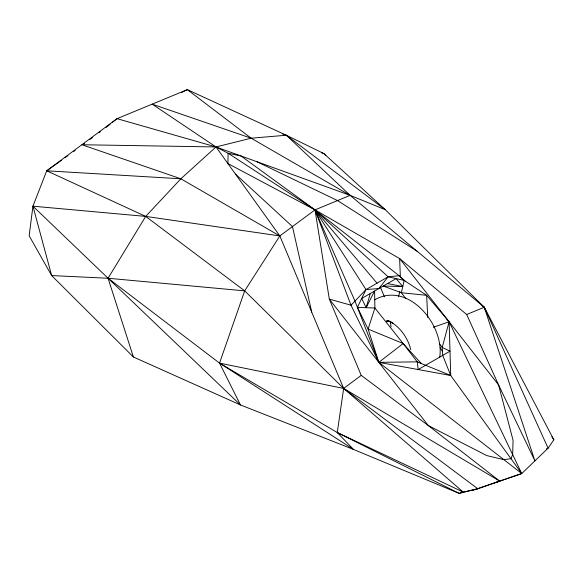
<?xml version="1.0" encoding="UTF-8"?>
<svg xmlns="http://www.w3.org/2000/svg" width="583" height="583" viewBox="0 0 583 583"><rect width="100%" height="100%" fill="white"/><g stroke="black" fill="none" stroke-linecap="round" stroke-linejoin="round"><path stroke-width="0.87" d="M32.94 206.185L29.15 235.787L51.647 275.57L133.412 357.007L240.473 404.959L353.538 449.449L459.142 493.371L477.798 488.773L521.741 473.556L548.093 448.181L553.85 439.779L484.262 307.248L385.283 209.698L323.951 153.606L286.304 135.234L187.325 89.629L117.023 118.67L46.727 170.804L32.94 206.185L51.647 275.57L108.059 278.251L244.685 290.866L343.664 388.424L463.245 492.088L477.798 488.773L343.664 388.424L219.536 363.114L108.059 278.251L32.94 206.185L145.706 216.402L279.833 235.94L314.988 209.873L350.135 195.356L385.283 209.698L286.304 135.234L282.828 134.163M390.479 323.011L390.69 321.422M439.669 357.539C444.997 325.445 408.253 280.525 374.672 299.83M112.213 122.525L117.023 118.67L216.001 146.952L350.135 195.356L286.304 135.234L251.156 138.207L216.001 146.952L81.875 144.737L180.854 178.792L279.833 235.94L244.685 290.866L219.536 363.114L353.538 449.449L337.258 432.528L343.664 388.424L279.833 235.94L216.001 146.952L152.17 104.153L251.156 138.207L350.135 195.356L484.262 307.248L548.093 448.181L546.417 448.866M133.412 357.007L108.059 278.251L145.706 216.402L180.854 178.792L216.001 146.952L228.106 153.234L241.041 155.989L314.988 209.873L329.322 299.145L351.01 305.193L365.986 289.583L388.103 276.816L399.085 275.73L404.15 280.387L426.632 295.304L449.114 321.765L442.22 347.424L442.708 355.397L450.725 375.496L521.741 473.556L473.119 490.179M398.451 296.762L399.887 291.5M427.74 317.487L426.632 295.304L401.381 292.724L383.235 286.049L402.766 286.559L396.127 278.601L361.7 298.474L366.16 307.693L370.3 293.511M405.047 281.013L400.368 276.692L314.988 209.873L351.01 305.193L378.819 362.356L450.725 375.496L449.114 321.765L447.132 319.943L449.114 321.765L521.741 473.556L378.819 362.356L368.113 329.089L357.415 307.372L365.986 289.583L314.988 209.873L228.106 153.234L227.917 163.568L314.988 209.873L399.625 258.56L466.691 314.507L498.603 384.977L534.917 460.869L484.262 307.248L482.068 305.63M366.16 307.693L374.599 291.034L374.905 308.013L368.113 329.089L403.152 343.547L421.356 363.595M405.695 298.532L401.381 292.724L404.15 280.387L388.103 276.816L378.935 288.527L365.986 289.583M106.026 127.473L110.151 124.172M388.103 276.816L314.988 209.873L355.011 301.178L378.819 362.356L403.152 343.547L417.231 361.854L450.725 375.496M73.742 151.412L75.178 150.348M83.07 144.497L84.506 143.433M89.527 139.709L92.398 137.581M98.855 132.793L100.283 131.729M499.769 481.164L428.308 425.561L361.241 375.386L343.664 388.424L499.769 481.164L494.224 482.87M244.685 290.866L145.706 216.402L46.727 170.804L61.361 160.34M65.019 157.723L67.949 155.632M181.656 92.493L187.325 89.629L251.156 138.207M388.227 320.584L386.653 321.24L388.314 320.832M466.691 314.507L484.262 307.248L484.575 309.041M433.307 327.282L449.114 321.765M388.38 320.643L386.784 320.869L390.056 321.299M378.819 362.356L417.231 361.854L418.186 369.549L449.996 351.185L442.22 347.424L439.546 343.883M357.415 307.372L374.905 308.013L403.152 343.547M46.727 170.804L180.854 178.792M389.51 321.211L388.154 321.014L392.92 323.091L391.12 322.071C400.951 328.214 407.962 338.402 410.767 349.596M387.535 283.564L402.766 286.559M321.393 152.673L323.951 153.606L325.744 155.654M337.258 432.528L463.245 492.088L459.142 493.371L337.258 432.528L219.536 363.114L240.473 404.959L108.059 278.251M256.979 161.739L337.506 200.567L417.202 251.302M399.085 275.73L400.368 276.692L399.625 258.56L498.603 384.977L513.069 440.34L512.668 454.58L510.963 458.675L503.88 459.659L486.703 455.556L428.308 425.561L329.322 299.145L361.241 375.386M235.503 174.135L292.462 226.576L311.752 312.182M314.988 209.873L377.048 283.2M551.861 436.762L553.85 439.779M440.107 347.679L442.461 351.411M380.203 286.785L384.445 296.834M390.457 321.729L391.047 326.917"/></g></svg>
